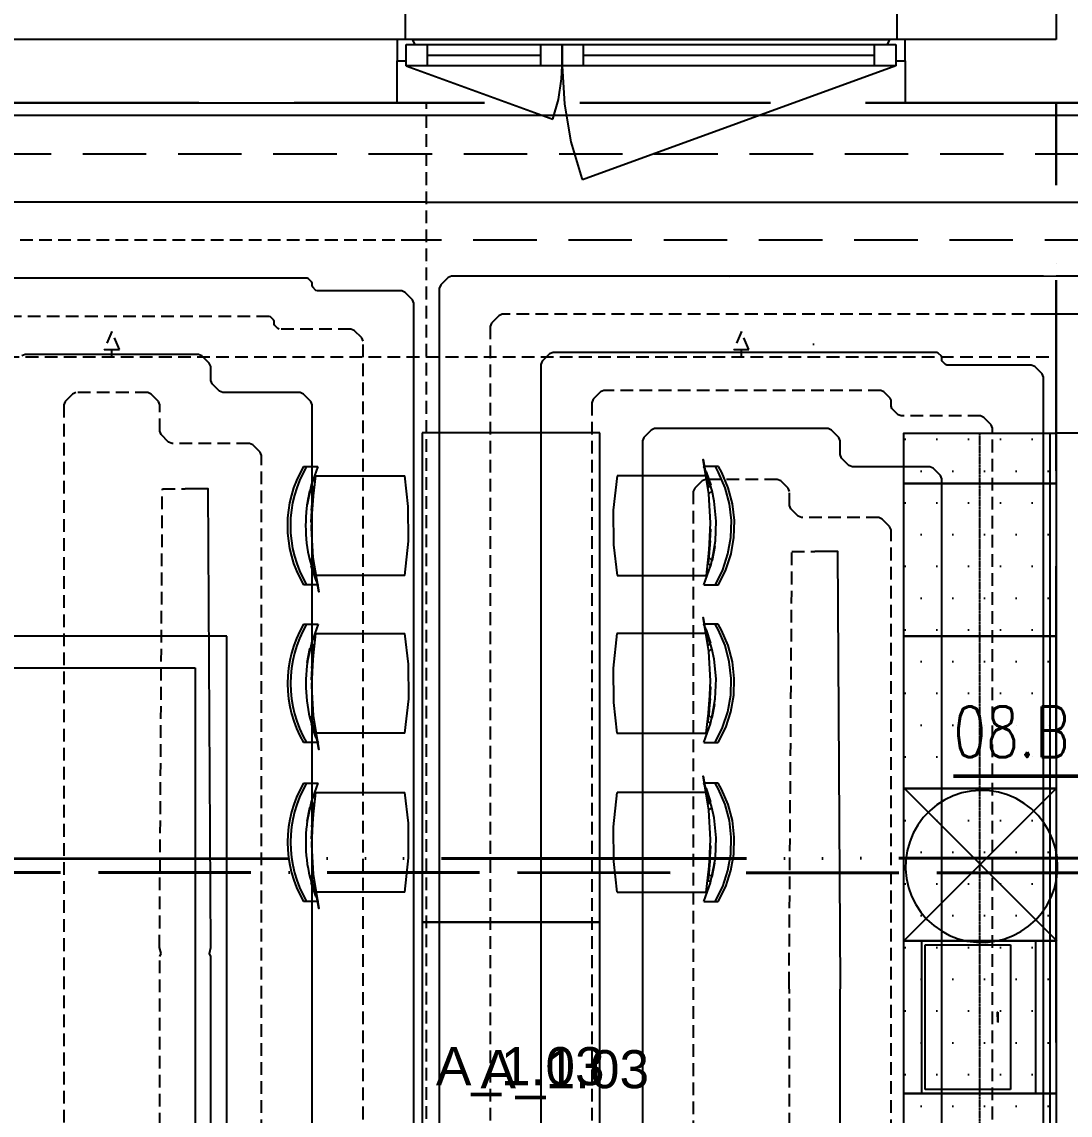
# Model space of a CAD drawing. Extents: x 43000 to 200282, y 3579 to 63943.
# Drawn here: x 112551 to 116678, y 9820 to 14123 of the extents above; entities that cross this region are included whole.
import ezdxf

# ---------------------------------------------------------------- set-up
doc = ezdxf.new("R2010")
doc.units = 0
doc.header["$MEASUREMENT"] = 0
for name, pattern in [('_DETAILAUSSCHNITTBESCHRIFTUNG_', [6, 3, -1, 1, -1]), ('ACAD_ISO06W100', [36, 24, -3, 0, -3, 0, -3, 0, -3]), ('ACAD_ISO11W100', [33, 12, -3, 12, -3, 0, -3]), ('DASH', [75, 50, -25])]:
    doc.linetypes.add(name, pattern=pattern)
doc.layers.get('0').update_dxf_attribs({"linetype": 'CONTINUOUS'})
for name, color, linetype in [('DILATA_N___K_RY', 7, 'CONTINUOUS'), ('DXF_LAYER', 8, 'CONTINUOUS'), ('ODVODN__POTRUBIE', 7, 'CONTINUOUS'), ('ODVODN__POTRUBIE___PODL__VYK_', 7, 'CONTINUOUS'), ('OKRAJOV__DILAT_CIA_PDL', 2, 'CONTINUOUS'), ('OKRAJOV__Z_NY_', 7, 'CONTINUOUS'), ('PODLAHOVKA', 7, 'CONTINUOUS'), ('POMOCN___IARY', 7, 'CONTINUOUS'), ('PR_VODN__POTRUBIE___PODL__VYK_', 7, 'CONTINUOUS'), ('Z_NA_PRECHODOV_CH_POTRUB_', 8, 'CONTINUOUS'), ('Z_NY_ZN__EN_CH_V_KONOV', 7, 'CONTINUOUS')]:
    doc.layers.add(name, color=color, linetype=linetype)
for name, color, linetype, lineweight in [('ROZVOD', 1, 'CONTINUOUS', 50), ('UK_TC_PRIVOD', 171, 'ACAD_ISO06W100', 40), ('UK_TC_VRAT', 21, 'ACAD_ISO11W100', 40)]:
    doc.layers.add(name, color=color, linetype=linetype, lineweight=lineweight)
doc.styles.add('ISOCPEUR', font='arial.ttf')
doc.styles.add('TEXT125', font='romans.shx', dxfattribs={"width": 0.8, "height": 100})

# ---------------------------------------------------------------- blocks, each defined once
blk = doc.blocks.new('HVZD PODKLAD')
at = {"layer": 'DXF_LAYER', "color": 8, "linetype": 'Continuous'}
for p, q in [((19351.1, 42278.6), (19351.1, 41937.1)), ((16789.6, 41937.1), (16789.6, 42137.1)), ((18723.6, 42137.1), (18723.6, 41937.1)), ((16756.6, 41937.1), (13915.7, 41937.1)), ((16817.6, 41937.1), (16756.6, 41937.1)), ((16756.6, 41937.1), (16756.6, 41853.1)), ((16792.6, 41853.1), (16792.6, 41917.1)), ((16792.6, 41917.1), (16827.6, 41917.1)), ((16817.6, 41937.1), (18695.6, 41937.1)), ((16827.6, 41917.1), (16817.6, 41937.1)), ((18695.6, 41937.1), (16817.6, 41937.1)), ((16827.6, 41917.1), (17406.6, 41917.1)), ((16876.6, 41833.1), (16876.6, 41917.1)), ((17322.6, 41833.1), (17322.6, 41917.1)), ((17406.6, 41917.1), (17406.6, 41833.1)), ((17406.6, 41917.1), (18685.6, 41917.1)), ((17406.6, 41833.1), (17406.6, 41917.1)), ((17490.6, 41833.1), (17490.6, 41917.1)), ((18636.6, 41833.1), (18636.6, 41917.1)), ((18695.6, 41937.1), (18685.6, 41917.1)), ((18685.6, 41917.1), (18720.6, 41917.1)), ((18756.6, 41937.1), (18695.6, 41937.1)), ((18720.6, 41917.1), (18720.6, 41853.1)), ((19351.1, 41937.1), (18756.6, 41937.1)), ((18756.6, 41853.1), (18756.6, 41937.1)), ((16876.6, 41875.1), (17322.6, 41875.1)), ((17490.6, 41875.1), (18636.6, 41875.1)), ((16756.6, 41687.1), (16756.6, 41853.1)), ((16756.6, 41853.1), (16792.6, 41853.1)), ((16792.6, 41833.1), (16792.6, 41853.1)), ((16792.6, 41833.1), (17369.5, 41623.1)), ((17406.6, 41833.1), (16792.6, 41833.1)), ((18720.6, 41833.1), (17406.6, 41833.1)), ((18720.6, 41833.1), (17485.8, 41383.7)), ((18720.6, 41853.1), (18720.6, 41833.1)), ((18720.6, 41853.1), (18756.6, 41853.1)), ((18756.6, 41853.1), (18756.6, 41687.1)), ((13915.7, 41687.1), (16756.6, 41687.1)), ((18756.6, 41687.1), (19351.1, 41687.1)), ((19351.1, 41687.1), (22763.1, 41687.1)), ((17554, 40388.2), (16855.3, 40388.2)), ((16855.3, 40388.2), (16855.3, 38463.2)), ((17554, 38463.2), (17554, 40388.2)), ((18751.1, 40387.1), (19351.1, 40387.1)), ((18751.1, 40188.9), (18751.1, 40387.1)), ((19351.1, 40387.1), (19351.1, 36588.9)), ((21960.2, 40387.1), (19351.1, 40387.1)), ((16387.8, 40256.4), (16444.7, 40256.4)), ((18021.5, 40256.4), (17964.6, 40256.4)), ((16435.1, 40219.4), (16786.6, 40219.4)), ((17974.2, 40219.4), (17622.7, 40219.4)), ((18751.1, 40188.9), (19351.1, 40188.9)), ((18751.1, 39588.9), (18751.1, 40188.9)), ((19351.1, 40188.9), (18751.1, 40188.9)), ((16425.3, 40149.1), (16412.6, 40160.5)), ((16418.3, 40182.2), (16428.2, 40173.3)), ((17991, 40182.2), (17981.1, 40173.3)), ((17984, 40149.1), (17996.7, 40160.5)), ((16412.6, 39886.3), (16425.3, 39897.7)), ((17996.7, 39886.3), (17984, 39897.7)), ((16428.2, 39873.5), (16418.3, 39864.6)), ((17981.1, 39873.5), (17991, 39864.6)), ((16786.6, 39827.4), (16435.1, 39827.4)), ((17622.7, 39827.4), (17974.2, 39827.4)), ((16444.7, 39790.4), (16387.8, 39790.4)), ((17964.6, 39790.4), (18021.5, 39790.4)), ((16388.4, 39635.2), (16445.3, 39635.2)), ((18020.9, 39635.2), (17964, 39635.2)), ((16086, 39588.5), (15086, 39588.5)), ((16086, 37588.5), (16086, 39588.5)), ((16435.7, 39598.2), (16787.3, 39598.2)), ((17973.6, 39598.2), (17622.1, 39598.2)), ((18751.1, 39588.9), (19351.1, 39588.9)), ((18751.1, 38988.9), (18751.1, 39588.9)), ((19351.1, 39588.9), (18751.1, 39588.9)), ((16418.9, 39561), (16428.8, 39552.1)), ((17990.4, 39561), (17980.5, 39552.1)), ((16426, 39527.9), (16413.3, 39539.3)), ((17983.4, 39527.9), (17996, 39539.3)), ((15086, 39463.5), (15961, 39463.5)), ((15961, 39463.5), (15961, 37588.5)), ((16413.3, 39265.1), (16426, 39276.5)), ((16428.8, 39252.3), (16418.9, 39243.4)), ((17980.5, 39252.3), (17990.4, 39243.4)), ((17996, 39265.1), (17983.4, 39276.5)), ((16787.3, 39206.2), (16435.7, 39206.2)), ((17622.1, 39206.2), (17973.6, 39206.2)), ((16445.3, 39169.2), (16388.4, 39169.2)), ((17964, 39169.2), (18020.9, 39169.2)), ((16388.2, 39010.2), (16445.1, 39010.2)), ((18021.1, 39010.2), (17964.2, 39010.2)), ((18751.1, 38988.9), (19351.1, 38988.9)), ((18751.1, 38388.9), (18751.1, 38988.9)), ((19351.1, 38988.9), (18751.1, 38988.9)), ((18754.2, 38988.9), (19354.2, 38388.9)), ((18754.2, 38988.9), (19354.2, 38388.9)), ((19351.1, 38988.9), (18754.2, 38392)), ((16435.5, 38973.2), (16787, 38973.2)), ((17973.8, 38973.2), (17622.3, 38973.2)), ((16425.7, 38902.9), (16413, 38914.3)), ((16418.7, 38936), (16428.6, 38927.1)), ((17990.6, 38936), (17980.7, 38927.1)), ((17983.6, 38902.9), (17996.3, 38914.3)), ((16413, 38640.1), (16425.7, 38651.5)), ((17996.3, 38640.1), (17983.6, 38651.5)), ((16428.6, 38627.3), (16418.7, 38618.4)), ((17980.7, 38627.3), (17990.6, 38618.4)), ((16787, 38581.2), (16435.5, 38581.2)), ((17622.3, 38581.2), (17973.8, 38581.2)), ((16445.1, 38544.2), (16388.2, 38544.2)), ((17964.2, 38544.2), (18021.1, 38544.2)), ((16855.3, 38463.2), (17554, 38463.2)), ((17554, 38463.2), (16855.3, 38463.2)), ((16855.3, 38463.2), (16855.3, 36588.9)), ((17554, 36588.9), (17554, 38463.2)), ((18751.1, 38388.9), (19351.1, 38388.9)), ((18751.1, 37788.9), (18751.1, 38388.9)), ((19351.1, 38388.9), (18751.1, 38388.9)), ((19271.1, 38388.9), (18821.1, 38388.9)), ((18821.1, 38388.9), (18821.1, 37788.9)), ((19271.1, 37788.9), (19271.1, 38388.9)), ((18835.6, 37803.9), (18835.6, 38373.9)), ((18835.6, 38373.9), (19171.1, 38373.9)), ((19171.1, 38373.9), (19171.1, 37803.9)), ((18751.1, 37788.9), (19351.1, 37788.9)), ((18751.1, 37188.9), (18751.1, 37788.9)), ((19351.1, 37788.9), (18751.1, 37788.9)), ((18821.1, 37788.9), (19271.1, 37788.9)), ((19171.1, 37803.9), (18835.6, 37803.9))]:
    blk.add_line(p, q, dxfattribs=at)
at = {"layer": 'DXF_LAYER', "color": 8, "linetype": '_DETAILAUSSCHNITTBESCHRIFTUNG_'}
for p, q in [((19051.1, 40387.1), (19351.1, 40387.1)), ((19051.1, 40188.9), (19051.1, 40387.1)), ((19351.1, 40387.1), (19351.1, 40188.9)), ((19051.1, 40188.9), (19351.1, 40188.9)), ((19051.1, 39588.9), (19051.1, 40188.9)), ((19351.1, 40188.9), (19051.1, 40188.9)), ((19351.1, 40188.9), (19351.1, 39588.9)), ((19051.1, 39588.9), (19351.1, 39588.9)), ((19051.1, 38988.9), (19051.1, 39588.9)), ((19351.1, 39588.9), (19051.1, 39588.9)), ((19351.1, 39588.9), (19351.1, 38988.9)), ((19351.1, 38988.9), (19051.1, 38988.9)), ((19051.1, 38988.9), (19351.1, 38988.9)), ((19051.1, 38388.9), (19051.1, 38988.9)), ((19351.1, 38988.9), (19351.1, 38388.9)), ((19351.1, 38388.9), (19051.1, 38388.9)), ((19051.1, 38388.9), (19351.1, 38388.9)), ((19051.1, 37788.9), (19051.1, 38388.9)), ((19351.1, 38388.9), (19351.1, 37788.9)), ((19351.1, 37788.9), (19051.1, 37788.9)), ((19051.1, 37788.9), (19351.1, 37788.9)), ((19051.1, 37188.9), (19051.1, 37788.9)), ((19351.1, 37788.9), (19351.1, 37188.9))]:
    blk.add_line(p, q, dxfattribs=at)
blk = doc.blocks.new('HVZD podklad slepal')
at = {"linetype": 'Continuous'}
blk.add_blockref('HVZD PODKLAD', (0, 0), dxfattribs=at)
at = {"layer": 'DXF_LAYER', "color": 7, "style": 'ISOCPEUR'}
blk.add_text('A_1.03', height=150, dxfattribs=at).set_placement((16909.3, 37821))
blk = doc.blocks.new('podklad')
at = {"layer": 'DXF_LAYER', "color": 7, "linetype": 'Continuous'}
for points in [[(95357.9, 4518.2), (95380.5, 4596.1), (95380.5, 4596.1), (95392.7, 4676.4), (95394.9, 4728.2)], [(95394.9, 4728.2), (95403.6, 4577.5), (95403.6, 4577.5), (95429.5, 4428.8), (95472.2, 4284.1), (95474.2, 4278.8)]]:
    blk.add_lwpolyline(points, dxfattribs=at)
at = {"layer": 'DXF_LAYER', "color": 8, "linetype": 'Continuous'}
for points in [[(94433, 3151.5), (94406.8, 3077.9), (94406.8, 3077.9), (94406.7, 3077.3)], [(95972.3, 3044.2), (95949.8, 3178.7), (95969.5, 3068.4)], [(95997.8, 2685.5), (96027.1, 2744.6), (96027.1, 2744.6), (96047.6, 2807.3), (96058.9, 2872.2), (96060.8, 2938.1), (96053.3, 3003.6), (96036.5, 3067.3), (96010.7, 3128), (95997.8, 3151.5)], [(96009.8, 2685.5), (96039.1, 2744.6), (96039.1, 2744.6), (96059.6, 2807.3), (96070.9, 2872.2), (96072.8, 2938.1), (96065.3, 3003.6), (96048.5, 3067.3), (96022.7, 3128), (96009.8, 3151.5)], [(94423.5, 3114.5), (94408.5, 2979), (94416.6, 3068.4)], [(94775, 2722.5), (94790, 2857.9), (94790, 2857.9), (94789.1, 2994), (94775, 3114.5)], [(95611, 3114.5), (95596, 2979.2), (95596, 2979.2), (95596.9, 2843), (95611, 2722.5)], [(95985, 3055.6), (95961.7, 3130.2), (95979.4, 3077.3)], [(94406.7, 3077.3), (94390.6, 3000.9), (94401, 3055.6)], [(94416.6, 3068.4), (94407, 2932.4), (94413.7, 3044.2)], [(95985, 2781.4), (95998.2, 2858.4), (95998.2, 2858.4), (96001, 2936.5), (95993.4, 3014.2), (95985, 3055.6)], [(94413.7, 3044.2), (94407, 2908.1), (94407, 2908.1), (94413.7, 2792.8)], [(95972.3, 2792.8), (95979.1, 2929), (95979.1, 2929), (95972.3, 3044.2)], [(95969.5, 2768.6), (95979, 2904.6), (95972.3, 2792.8)], [(95962.6, 2722.5), (95977.5, 2858), (95969.5, 2768.6)], [(95979.4, 2759.7), (95995.5, 2836.2), (95985, 2781.4)], [(94401, 2781.4), (94424.3, 2706.9), (94406.7, 2759.7)], [(94413.7, 2792.8), (94436.2, 2658.4), (94416.6, 2768.6)], [(95953, 2685.5), (95979.2, 2759.1), (95979.2, 2759.1), (95979.4, 2759.7)], [(95971.7, 2423), (95949.2, 2557.4), (95968.8, 2447.2)], [(94433.7, 2530.3), (94407.5, 2456.7), (94407.5, 2456.7), (94407.3, 2456.1)], [(95984.4, 2434.4), (95961.1, 2508.9), (95978.7, 2456.1)], [(95997.2, 2064.3), (96026.5, 2123.4), (96026.5, 2123.4), (96047, 2186.1), (96058.3, 2251), (96060.2, 2316.9), (96052.7, 2382.4), (96035.9, 2446.1), (96010.1, 2506.8), (95997.2, 2530.3)], [(96009.2, 2064.3), (96038.5, 2123.4), (96038.5, 2123.4), (96059, 2186.1), (96070.3, 2251), (96072.2, 2316.9), (96064.7, 2382.4), (96047.9, 2446.1), (96022.1, 2506.8), (96009.2, 2530.3)], [(94407.3, 2456.1), (94391.2, 2379.7), (94401.6, 2434.4)], [(94424.1, 2493.3), (94409.1, 2357.8), (94417.2, 2447.2)], [(94775.6, 2101.3), (94790.6, 2236.6), (94790.6, 2236.6), (94789.7, 2372.8), (94775.6, 2493.3)], [(95610.4, 2493.3), (95595.4, 2358), (95595.4, 2358), (95596.3, 2221.8), (95610.4, 2101.3)], [(94417.2, 2447.2), (94407.6, 2311.2), (94414.3, 2423)], [(94414.3, 2423), (94407.6, 2286.9), (94407.6, 2286.9), (94414.3, 2171.6)], [(95971.7, 2171.6), (95978.4, 2307.8), (95978.4, 2307.8), (95971.7, 2423)], [(95984.4, 2160.2), (95997.6, 2237.2), (95997.6, 2237.2), (96000.4, 2315.3), (95992.8, 2393), (95984.4, 2434.4)], [(95968.8, 2147.4), (95978.4, 2283.4), (95971.7, 2171.6)], [(95961.9, 2101.3), (95976.9, 2236.8), (95968.8, 2147.4)], [(95978.7, 2138.5), (95994.8, 2214.9), (95984.4, 2160.2)], [(94401.6, 2160.2), (94424.9, 2085.7), (94407.3, 2138.5)], [(94414.3, 2171.6), (94436.8, 2037.2), (94417.2, 2147.4)], [(95952.4, 2064.3), (95978.6, 2137.9), (95978.6, 2137.9), (95978.7, 2138.5)], [(94433.4, 1905.3), (94407.2, 1831.7), (94407.2, 1831.7), (94407.1, 1831.1)], [(95971.9, 1798), (95949.4, 1932.4), (95969.1, 1822.2)], [(95997.5, 1439.3), (96026.7, 1498.4), (96026.7, 1498.4), (96047.2, 1561.1), (96058.5, 1626), (96060.4, 1691.9), (96052.9, 1757.4), (96036.1, 1821.1), (96010.3, 1881.8), (95997.5, 1905.3)], [(96009.5, 1439.3), (96038.7, 1498.4), (96038.7, 1498.4), (96059.2, 1561.1), (96070.5, 1626), (96072.4, 1691.9), (96064.9, 1757.4), (96048.1, 1821.1), (96022.3, 1881.8), (96009.5, 1905.3)], [(94423.8, 1868.3), (94408.9, 1732.8), (94417, 1822.2)], [(94775.4, 1476.3), (94790.4, 1611.6), (94790.4, 1611.6), (94789.5, 1747.8), (94775.4, 1868.3)], [(95610.6, 1868.3), (95595.6, 1733), (95595.6, 1733), (95596.5, 1596.8), (95610.6, 1476.3)], [(95984.6, 1809.4), (95961.3, 1883.9), (95979, 1831.1)], [(94407.1, 1831.1), (94391, 1754.7), (94401.4, 1809.4)], [(94417, 1822.2), (94407.4, 1686.2), (94414.1, 1798)], [(95984.6, 1535.2), (95997.8, 1612.2), (95997.8, 1612.2), (96000.6, 1690.3), (95993, 1768), (95984.6, 1809.4)], [(94414.1, 1798), (94407.3, 1661.9), (94407.3, 1661.9), (94414.1, 1546.6)], [(95971.9, 1546.6), (95978.7, 1682.8), (95978.7, 1682.8), (95971.9, 1798)], [(95969.1, 1522.4), (95978.6, 1658.4), (95971.9, 1546.6)], [(95962.2, 1476.3), (95977.1, 1611.8), (95969.1, 1522.4)], [(95979, 1513.5), (95995.1, 1589.9), (95984.6, 1535.2)], [(94401.4, 1535.2), (94424.7, 1460.7), (94407.1, 1513.5)], [(94414.1, 1546.6), (94436.6, 1412.2), (94417, 1522.4)], [(95952.6, 1439.3), (95978.8, 1512.9), (95978.8, 1512.9), (95979, 1513.5)], [(97109.4, 964), (97108.4, 1004), (97109.4, 1004)], [(97109.4, 1004), (97110.5, 964), (97109.4, 964)]]:
    blk.add_lwpolyline(points, dxfattribs=at)
at = {"layer": 'DXF_LAYER', "color": 9, "linetype": 'Continuous'}
blk.add_lwpolyline([(97345.3, 1577.2), (97343.1, 1613.7), (97343.1, 1613.7), (97336.4, 1649.6), (97325.4, 1684.5), (97310.2, 1717.8), (97291.1, 1748.9), (97268.4, 1777.5), (97242.3, 1803.2), (97213.3, 1825.4), (97181.8, 1844), (97148.2, 1858.5), (97113.2, 1868.9), (97077.1, 1874.9), (97040.6, 1876.5), (97004.1, 1873.6), (96968.3, 1866.3), (96933.6, 1854.6), (96900.7, 1838.9), (96869.8, 1819.2), (96841.6, 1795.9), (96816.5, 1769.4), (96794.8, 1740), (96776.8, 1708.1), (96762.9, 1674.3), (96753.1, 1639.1), (96747.8, 1602.9), (96746.9, 1566.4), (96750.4, 1530), (96758.4, 1494.3), (96770.6, 1459.9), (96787, 1427.2), (96807.2, 1396.7), (96831, 1368.9), (96858, 1344.3), (96887.8, 1323.1), (96920, 1305.7), (96954, 1292.4), (96989.4, 1283.3), (97025.7, 1278.6), (97062.2, 1278.3), (97098.5, 1282.5), (97134.1, 1291.1), (97168.3, 1304), (97200.7, 1321), (97230.8, 1341.7), (97258.1, 1366), (97282.3, 1393.5), (97302.9, 1423.6), (97319.7, 1456.1), (97332.4, 1490.4), (97340.9, 1526), (97344.9, 1562.3), (97345.3, 1577.2)], dxfattribs=at)
at = {"layer": 'DXF_LAYER', "linetype": 'Continuous'}
for centre, radius, start, end in [((94772.6, 2918.5), 459.8, 149.5587, 210.4413), ((94784.6, 2918.5), 459.8, 149.5587, 210.4413), ((95415, 2918.5), 586.3, 15.7144, 23.4154), ((94810, 2918.5), 1169.1, 7.3668, 9.6511), ((94971, 2918.5), 586.3, 166.4774, 193.5226), ((94971, 2918.5), 586.3, 195.7144, 203.4154), ((95576, 2918.5), 1169.1, 187.3668, 189.6511), ((94773.2, 2297.3), 459.8, 149.5587, 210.4413), ((94785.2, 2297.3), 459.8, 149.5587, 210.4413), ((95414.4, 2297.3), 586.3, 15.7144, 23.4154), ((94809.4, 2297.3), 1169.1, 7.3668, 9.6511), ((94971.6, 2297.3), 586.3, 166.4774, 193.5226), ((94971.6, 2297.3), 586.3, 195.7144, 203.4154), ((95576.6, 2297.3), 1169.1, 187.3668, 189.6511), ((94773, 1672.3), 459.8, 149.5587, 210.4413), ((94785, 1672.3), 459.8, 149.5587, 210.4413), ((95414.6, 1672.3), 586.3, 15.7144, 23.4154), ((94809.6, 1672.3), 1169.1, 7.3668, 9.6511), ((94971.4, 1672.3), 586.3, 166.4774, 193.5226), ((94971.4, 1672.3), 586.3, 195.7144, 203.4154), ((95576.4, 1672.3), 1169.1, 187.3668, 189.6511)]:
    blk.add_arc(centre, radius, start, end, dxfattribs=at)
at = {"linetype": 'Continuous'}
blk.add_blockref('HVZD podklad slepal', (77988.4, -37104.9), dxfattribs=at)

msp = doc.modelspace()

# ---------------------------------------------------------------- hatches: boundary and pattern name
at = {"linetype": 'Continuous', "ltscale": 0.2}
h = msp.add_hatch(dxfattribs=at)
h.set_pattern_fill('DOTS', color=256, scale=2000)
h.set_pattern_definition([(0, (19278.7, 9229.74), (62.5, 125), [0, -125])])
h.paths.add_polyline_path([(116598.2, 12503.6), (116023.2, 12503.6), (116023.2, 8705.4), (116598.2, 8705.4)])

# ---------------------------------------------------------------- linework, layer by layer
at = {"layer": 'DILATA_N___K_RY', "color": 9, "linetype": 'DASH'}
msp.add_line((114144.7, 7855.4), (114144.7, 13803.6), dxfattribs=at)
at = {"layer": 'ODVODN__POTRUBIE', "color": 172, "linetype": 'DASH'}
msp.add_line((115664.8, 12853.6), (115670.8, 12853.6), dxfattribs=at)
at = {"layer": 'ODVODN__POTRUBIE___PODL__VYK_', "color": 172, "linetype": 'DASH', "ltscale": 5}
for p, q in [((111666.2, 13603.6), (118383.3, 13603.6)), ((114144.7, 13263.5), (114094.7, 13263.5)), ((118328.3, 13263.5), (114144.7, 13263.5)), ((116623.2, 12971.5), (116573.2, 12971.5)), ((118273.3, 12971.5), (116623.2, 12971.5))]:
    msp.add_line(p, q, dxfattribs=at)
at = {"layer": 'ODVODN__POTRUBIE___PODL__VYK_', "color": 172, "linetype": 'DASH'}
msp.add_line((118273.3, 12971.5), (116623.2, 12971.5), dxfattribs=at)
at = {"layer": 'OKRAJOV__DILAT_CIA_PDL', "color": 0, "linetype": 'DASH', "lineweight": 30, "ltscale": 15}
msp.add_lwpolyline([(109187.7, 13803.6), (109187.7, 7855.4), (116623.2, 7855.4), (116623.2, 13803.6), (109187.7, 13803.6)], dxfattribs=at)
at = {"layer": 'OKRAJOV__Z_NY_', "color": 9, "linetype": 'DASH'}
for p, q in [((111666.2, 12803.6), (114144.7, 12803.6)), ((114144.7, 12803.6), (116623.2, 12803.6))]:
    msp.add_line(p, q, dxfattribs=at)
for points in [[(112905.4, 12803.6), (112905.4, 12833.6), (112935.4, 12833.6), (112905.4, 12903.6), (112875.4, 12833.6), (112905.4, 12833.6)], [(115383.9, 12803.6), (115383.9, 12833.6), (115413.9, 12833.6), (115383.9, 12903.6), (115353.9, 12833.6), (115383.9, 12833.6)]]:
    msp.add_lwpolyline(points, dxfattribs=at)
at = {"layer": 'PODLAHOVKA', "color": 12}
for points in [[(114094.7, 13413.5), (111764, 13413.5)], [(111764, 7905.4), (114046.9, 7905.4), (114060.2, 7910.9), (114089.1, 7939.9), (114094.7, 7953.2), (114094.7, 13015.7), (114089.1, 13029), (114060.2, 13057.9), (114046.9, 13063.5), (113714.6, 13063.5), (113709, 13065.8), (113696.3, 13078.5), (113694.7, 13082.4), (113694.7, 13094.5), (113693, 13098.4), (113680.3, 13111.2), (113674.8, 13113.5), (112164, 13113.5)], [(116573.2, 13121.5), (114242.5, 13121.5), (114229.1, 13115.9), (114200.2, 13087), (114194.7, 13073.7), (114194.7, 7953.2)], [(112164, 8305.4), (113646.9, 8305.4), (113660.2, 8310.9), (113689.1, 8339.9), (113694.7, 8353.2), (113694.7, 12615.7), (113689.1, 12629), (113660.2, 12657.9), (113646.9, 12663.5), (113342.5, 12663.5), (113329.1, 12669), (113300.2, 12697.9), (113294.7, 12711.3), (113294.7, 12765.7), (113289.1, 12779), (113260.2, 12807.9), (113246.9, 12813.5), (112564, 12813.5), (112550.7, 12807.9)], [(116573.2, 7953.2), (116573.2, 12723.7), (116567.6, 12737), (116538.7, 12765.9), (116525.3, 12771.5), (116193.1, 12771.5), (116187.5, 12773.8), (116174.8, 12786.5), (116173.2, 12790.4), (116173.2, 12802.5), (116171.5, 12806.4), (116158.8, 12819.2), (116153.2, 12821.5), (114642.5, 12821.5), (114629.1, 12815.9), (114600.2, 12787), (114594.7, 12773.7), (114594.7, 8353.2)], [(116173.2, 8353.2), (116173.2, 12323.7), (116167.6, 12337), (116138.7, 12365.9), (116125.3, 12371.5), (115821, 12371.5), (115807.6, 12377), (115778.7, 12405.9), (115773.2, 12419.3), (115773.2, 12473.7), (115767.6, 12487), (115738.7, 12515.9), (115725.3, 12521.5), (115042.5, 12521.5), (115029.1, 12515.9), (115000.2, 12487), (114994.7, 12473.7), (114994.7, 8753.2)], [(112550.7, 8710.9), (112564, 8705.4), (113246.9, 8705.4), (113260.2, 8710.9), (113289.1, 8739.9), (113294.7, 8753.2), (113294.7, 10444.6), (113290.1, 10455.7), (113295.9, 10479.8), (113284.8, 12284.4), (113194.7, 12284.4)], [(115773.2, 8753.2), (115773.2, 10298.6), (115774.4, 10334), (115763.4, 12038.6), (115673.2, 12038.4)]]:
    msp.add_lwpolyline(points, dxfattribs=at)
at = {"layer": 'PODLAHOVKA', "color": 172, "linetype": 'DASH'}
for points in [[(114094.7, 13263.5), (113944.7, 13263.5), (111964, 13263.5)], [(111964, 8105.4), (113846.9, 8105.4), (113860.2, 8110.9), (113889.1, 8139.9), (113894.7, 8153.2), (113894.7, 12865.7), (113889.1, 12879), (113860.2, 12907.9), (113846.9, 12913.5), (113564.6, 12913.5), (113559, 12915.8), (113546.3, 12928.5), (113544.7, 12932.4), (113544.7, 12944.5), (113543, 12948.4), (113530.3, 12961.2), (113524.8, 12963.5), (112364, 12963.5)], [(116573.2, 12971.5), (116423.2, 12971.5), (114442.5, 12971.5), (114429.1, 12965.9), (114400.2, 12937), (114394.7, 12923.7), (114394.7, 8153.2)], [(113494.7, 8553.2), (113494.7, 12415.7), (113489.1, 12429), (113460.2, 12457.9), (113446.9, 12463.5), (113142.5, 12463.5), (113129.1, 12469), (113100.2, 12497.9), (113094.7, 12511.3), (113094.7, 12615.7), (113089.1, 12629), (113060.2, 12657.9), (113046.9, 12663.5), (112764, 12663.5), (112750.7, 12657.9), (112721.7, 12629), (112716.2, 12615.7), (112716.2, 8953.2)], [(116373.2, 8153.2), (116373.2, 12523.7), (116367.6, 12537), (116338.7, 12565.9), (116325.3, 12571.5), (116013, 12571.5), (116001.9, 12576.1), (115976.4, 12601.5), (115973.2, 12609.4), (115973.2, 12633.5), (115969.9, 12641.4), (115944.4, 12666.9), (115933.3, 12671.5), (114842.5, 12671.5), (114829.1, 12665.9), (114800.2, 12637), (114794.7, 12623.7), (114794.7, 8553.2)], [(115973.2, 8553.2), (115973.2, 12123.7), (115967.6, 12137), (115938.7, 12165.9), (115925.3, 12171.5), (115621, 12171.5), (115607.6, 12177), (115578.7, 12205.9), (115573.2, 12219.3), (115573.2, 12273.7), (115567.6, 12287), (115538.7, 12315.9), (115525.3, 12321.5), (115242.5, 12321.5), (115229.1, 12315.9), (115200.2, 12287), (115194.7, 12273.7), (115194.7, 8953.2)], [(113094.7, 8953.2), (113094.7, 10444.6), (113099.3, 10455.7), (113093.4, 10479.8), (113104.5, 12284.4), (113194.7, 12284.4)], [(115573.2, 8953.2), (115573.2, 10298.6), (115571.9, 10333.8), (115583, 12038.4), (115673.2, 12038.4)]]:
    msp.add_lwpolyline(points, dxfattribs=at)
at = {"layer": 'POMOCN___IARY', "color": 7}
msp.add_line((116873.2, 13803.6), (116028.6, 13803.6), dxfattribs=at)
at = {"layer": 'PR_VODN__POTRUBIE___PODL__VYK_', "color": 12}
for p, q in [((118410.8, 13753.6), (111666.2, 13753.6)), ((114144.7, 13413.5), (114094.7, 13413.5)), ((114144.7, 13413.5), (118355.8, 13413.5)), ((116623.2, 13121.5), (115338.2, 13119.9)), ((118300.8, 13121.5), (116623.2, 13121.5)), ((118300.8, 13121.5), (116623.2, 13121.5))]:
    msp.add_line(p, q, dxfattribs=at)
at = {"layer": 'ROZVOD'}
msp.add_line((116714.1, 11153.8), (116219.2, 11153.8), dxfattribs=at)
at = {"layer": 'UK_TC_PRIVOD', "ltscale": 50}
msp.add_line((108802.9, 10827), (116950.6, 10831), dxfattribs=at)
at = {"layer": 'UK_TC_VRAT', "ltscale": 50}
msp.add_line((108802.9, 10777), (116940.6, 10773.1), dxfattribs=at)
at = {"layer": 'Z_NA_PRECHODOV_CH_POTRUB_', "color": 2}
for p, q in [((114144.7, 13803.6), (114144.7, 13803.6)), ((114144.7, 13803.6), (114144.7, 13803.6)), ((116623.2, 13803.6), (116623.2, 13803.6)), ((116623.2, 13803.6), (116623.2, 13803.6)), ((114144.7, 13463.5), (114144.7, 13463.5)), ((114144.7, 13171.5), (114144.7, 13171.5)), ((116623.2, 13171.5), (116623.2, 13171.5)), ((116623.2, 12503.6), (116623.2, 12503.6))]:
    msp.add_line(p, q, dxfattribs=at)
at = {"layer": 'Z_NY_ZN__EN_CH_V_KONOV', "color": 161}
msp.add_lwpolyline([(116023.2, 8705.4), (116023.2, 12503.6), (116598.2, 12503.6), (116598.2, 8705.4), (116023.2, 8705.4)], dxfattribs=at)

# ---------------------------------------------------------------- block references
at = {"linetype": 'Continuous'}
msp.add_blockref('podklad', (19283.7, 9221.4), dxfattribs=at)

# ---------------------------------------------------------------- texts
at = {"layer": 'DXF_LAYER', "color": 7, "style": 'ISOCPEUR'}
msp.add_text('A_1.03', height=150, dxfattribs=at).set_placement((114356.8, 9925.6))
at = {"layer": 'ROZVOD', "style": 'TEXT125', "width": 0.75}
msp.add_text('08.B', height=200, dxfattribs=at).set_placement((116219.2, 11228.6))

doc.saveas('drawing.dxf')
